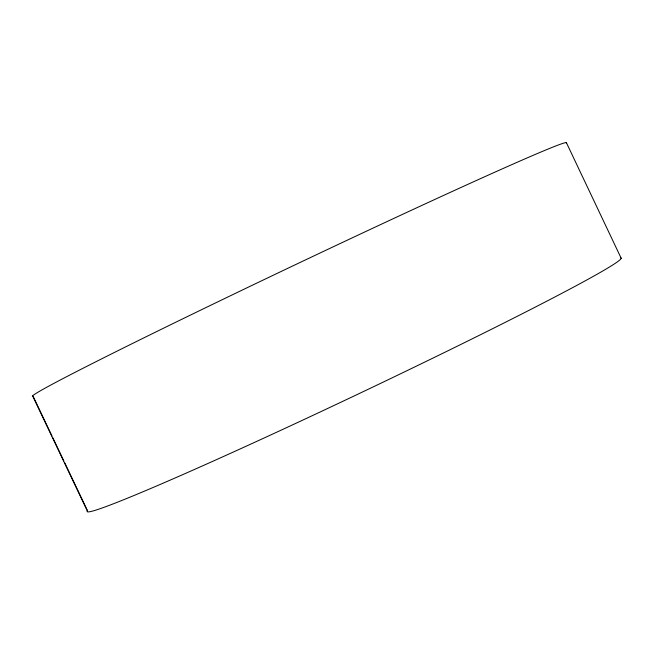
<?xml version="1.0" encoding="UTF-8"?>
<svg xmlns="http://www.w3.org/2000/svg" width="654" height="654" viewBox="0 0 654 654"><rect width="100%" height="100%" fill="white"/><g stroke="black" fill="none" stroke-linecap="round" stroke-linejoin="round"><path stroke-width="0.98" d="M51.993 436.022L33.15 396.389A295.543 6.074 -25.4 0 1 296.327 264.249A295.543 6.074 -25.4 0 1 566.364 142.948M52.868 437.869L63.83 460.915M64.705 462.754L87.497 510.684A295.453 10.063 -25.4 0 0 357.983 394.133A295.453 10.063 -25.4 0 0 620.826 257.864M32.7 396.079L87.595 511.51M566.29 142.449L621.3 258.526"/></g></svg>
